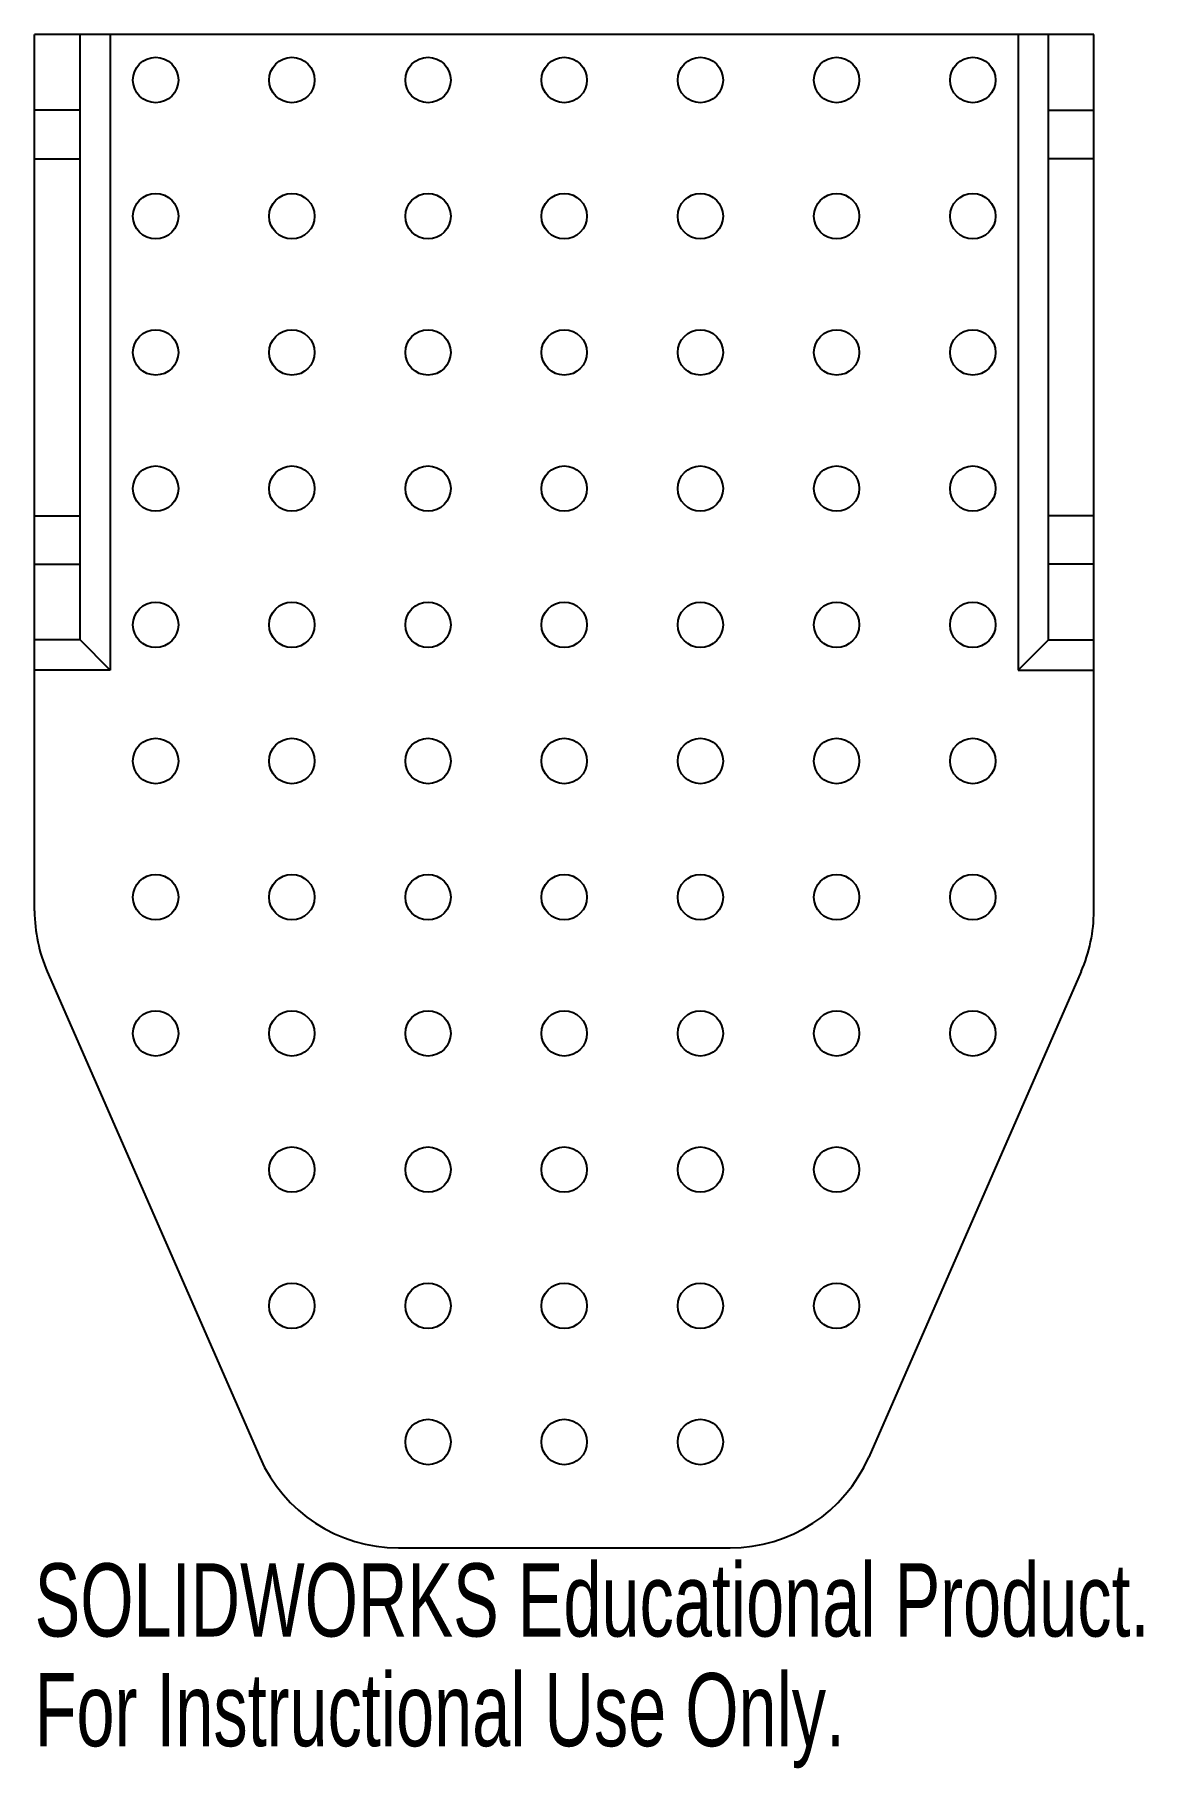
# Paper-space layout '_Top' of a CAD drawing. Header units: millimetres. Extents: x 1 to 75, y -85 to 30.
import ezdxf

# ---------------------------------------------------------------- set-up
doc = ezdxf.new("R2010")
doc.units = ezdxf.units.MM
doc.styles.add('SLDTEXTSTYLE0', font='TXT', dxfattribs={"width": 0.7})

psp = doc.layouts.new('_Top')

# ---------------------------------------------------------------- linework, layer by layer
at = {"color": 7, "linetype": 'Continuous', "lineweight": 25}
for p, q in [((1.36, -28.21), (1.36, 29.7)), ((71.36, 29.7), (1.36, 29.7)), ((4.36, -10.3), (4.36, 29.7)), ((6.36, 29.7), (6.36, -12.3)), ((66.36, 29.7), (66.36, -12.3)), ((68.36, -10.3), (68.36, 29.7)), ((71.36, -28.21), (71.36, 29.7)), ((4.36, 24.7), (1.36, 24.7)), ((68.36, 24.7), (71.36, 24.7)), ((1.36, 21.5), (4.36, 21.5)), ((71.36, 21.5), (68.36, 21.5)), ((1.36, -2.1), (4.36, -2.1)), ((71.36, -2.1), (68.36, -2.1)), ((1.36, -5.3), (4.36, -5.3)), ((71.36, -5.3), (68.36, -5.3)), ((4.36, -10.3), (1.36, -10.3)), ((6.36, -12.3), (4.36, -10.3)), ((66.36, -12.3), (68.36, -10.3)), ((68.36, -10.3), (71.36, -10.3)), ((6.36, -12.3), (1.36, -12.3)), ((66.36, -12.3), (71.36, -12.3)), ((2.2, -32.22), (16.24, -64.31)), ((70.53, -32.22), (56.49, -64.31)), ((25.4, -70.3), (47.32, -70.3))]:
    psp.add_line(p, q, dxfattribs=at)
for centre in [(9.36, 26.7), (18.36, 26.7), (27.36, 26.7), (36.36, 26.7), (45.36, 26.7), (54.36, 26.7), (63.36, 26.7), (9.36, 17.7), (18.36, 17.7), (27.36, 17.7), (36.36, 17.7), (45.36, 17.7), (54.36, 17.7), (63.36, 17.7), (9.36, 8.7), (18.36, 8.7), (27.36, 8.7), (36.36, 8.7), (45.36, 8.7), (54.36, 8.7), (63.36, 8.7), (9.36, -0.3), (18.36, -0.3), (27.36, -0.3), (36.36, -0.3), (45.36, -0.3), (54.36, -0.3), (63.36, -0.3), (9.36, -9.3), (18.36, -9.3), (27.36, -9.3), (36.36, -9.3), (45.36, -9.3), (54.36, -9.3), (63.36, -9.3), (9.36, -18.3), (18.36, -18.3), (27.36, -18.3), (36.36, -18.3), (45.36, -18.3), (54.36, -18.3), (63.36, -18.3), (9.36, -27.3), (18.36, -27.3), (27.36, -27.3), (36.36, -27.3), (45.36, -27.3), (54.36, -27.3), (63.36, -27.3), (9.36, -36.3), (18.36, -36.3), (27.36, -36.3), (36.36, -36.3), (45.36, -36.3), (54.36, -36.3), (63.36, -36.3), (18.36, -45.3), (27.36, -45.3), (36.36, -45.3), (45.36, -45.3), (54.36, -45.3), (18.36, -54.3), (27.36, -54.3), (36.36, -54.3), (45.36, -54.3), (54.36, -54.3), (27.36, -63.3), (36.36, -63.3), (45.36, -63.3)]:
    psp.add_circle(centre, 1.5, dxfattribs=at)
for centre, start, end in [((11.36, -28.21), 180, 203.6294), ((61.36, -28.21), 336.3706, 0), ((25.4, -60.3), 203.6294, 270), ((47.32, -60.3), 270, 336.3706)]:
    psp.add_arc(centre, 10, start, end, dxfattribs=at)

# ---------------------------------------------------------------- texts
at = {"color": 7, "linetype": 'Continuous', "char_height": 4.8336, "attachment_point": 1, "style": 'SLDTEXTSTYLE0'}
for s, insert in [('SOLIDWORKS Educational Product.', (1.36, -71.32)), ('For Instructional Use Only.', (1.36, -78.57))]:
    psp.add_mtext(s, dxfattribs=dict(at, insert=insert))

doc.saveas('drawing.dxf')
